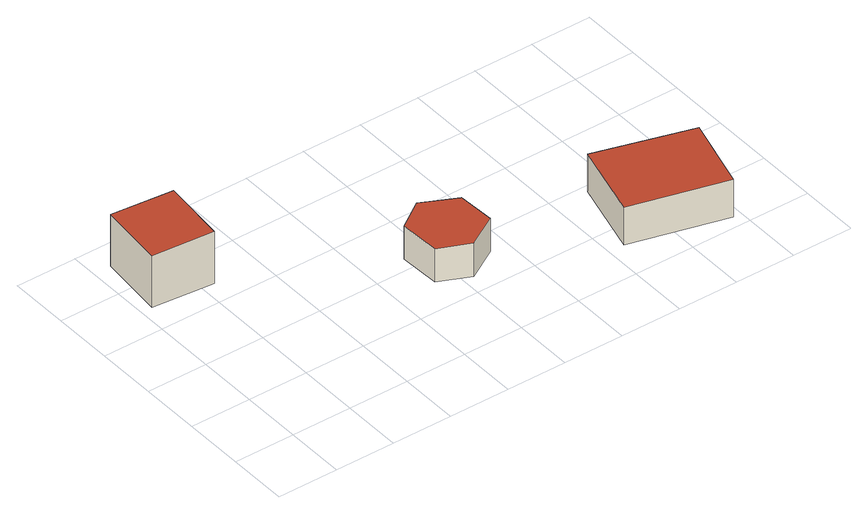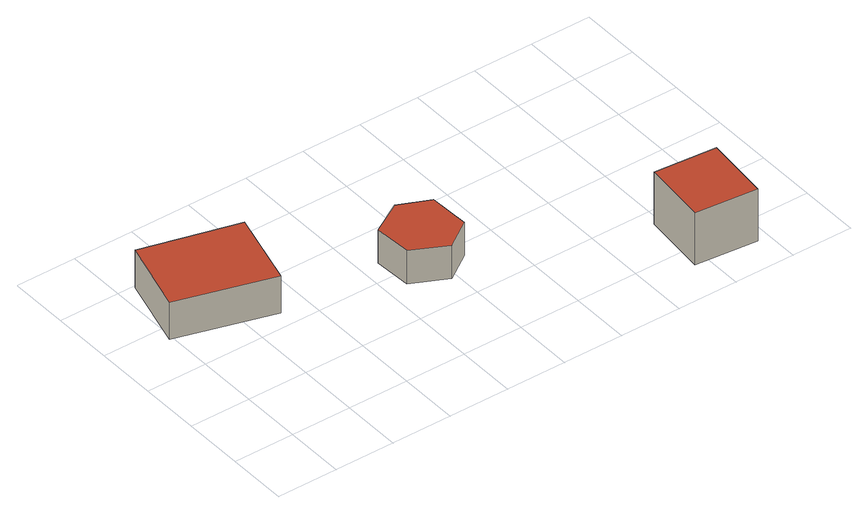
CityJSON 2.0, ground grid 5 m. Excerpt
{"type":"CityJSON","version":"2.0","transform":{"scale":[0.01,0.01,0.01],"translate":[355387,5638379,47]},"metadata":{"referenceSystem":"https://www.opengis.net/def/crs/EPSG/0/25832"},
"CityObjects":{
"building1":{"type":"Building","attributes":{"Geometrietyp2DReferenz":"3000","Gemeindeschluessel":"05315000","function":"51009_1610","roofType":"1000","measuredHeight":4.58},"geometry":[{"type":"Solid","lod":"2","boundaries":[[[[0,1,2,3]],[[4,5,1,0]],[[6,7,5,4]],[[3,2,7,6]],[[4,0,3,6]],[[1,5,7,2]]]],"semantics":{"surfaces":[{"type":"WallSurface"},{"type":"RoofSurface"},{"type":"GroundSurface"}],"values":[[0,0,0,0,1,2]]}}]},
"building2":{"type":"Building","attributes":{"Geometrietyp2DReferenz":"3000","Gemeindeschluessel":"05315000","function":"31001_3062","roofType":"1000","measuredHeight":2.93,"storeysAboveGround":1},"address":[{"country":"Germany","locality":"Köln","thoroughfareNumber":"99","thoroughfareName":"Husarenstr."}],"geometry":[{"type":"Solid","lod":"2","boundaries":[[[[8,9,10,11]],[[12,13,9,8]],[[14,15,13,12]],[[16,17,15,14]],[[18,19,17,16]],[[11,10,19,18]],[[16,14,12,8,11,18]],[[9,13,15,17,19,10]]]],"semantics":{"surfaces":[{"type":"WallSurface"},{"type":"RoofSurface"},{"type":"GroundSurface"}],"values":[[0,0,0,0,0,0,1,2]]}}]},
"building3":{"type":"Building","attributes":{"Geometrietyp2DReferenz":"3000","Gemeindeschluessel":"05315000","function":"51009_1610","roofType":"1000","measuredHeight":3.3},"geometry":[{"type":"Solid","lod":"2","boundaries":[[[[20,21,22,23]],[[24,25,21,20]],[[26,27,25,24]],[[23,22,27,26]],[[24,20,23,26]],[[21,25,27,22]]]],"semantics":{"surfaces":[{"type":"WallSurface"},{"type":"RoofSurface"},{"type":"GroundSurface"}],"values":[[0,0,0,0,1,2]]}}]}
},
"vertices":[
[636,2201,518],[636,2201,60],[123,2253,60],[123,2253,518],[581,1661,518],[581,1661,60],[68,1705,518],[68,1705,60],
[2334,1123,320],[2334,1123,28],[2048,1266,28],[2048,1266,320],[2350,813,320],[2350,813,28],[2088,662,320],[2088,662,28],[1834,776,320],[1834,776,28],[1821,1112,320],[1821,1112,28],
[4063,669,402],[4063,669,72],[3266,900,72],[3266,900,402],[3897,55,402],[3897,55,72],[3099,266,402],[3099,266,72]
]}
